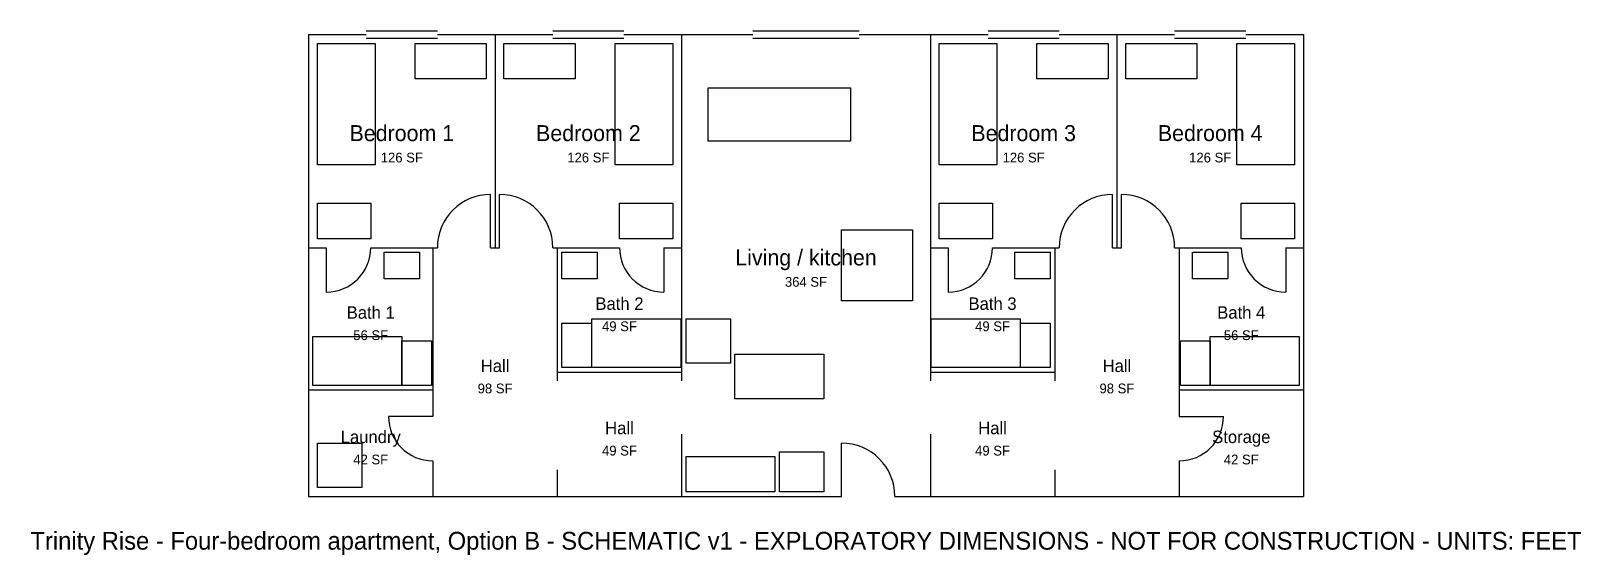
# Model space of a CAD drawing. Extents: x -15.6 to 71.6, y -29.3 to 0.2.
import ezdxf
from ezdxf.enums import TextEntityAlignment as Align

# ---------------------------------------------------------------- set-up
doc = ezdxf.new("R2010")
doc.units = 0
for name, color, linetype in [('DOORS', 1, 'CONTINUOUS'), ('FIXTURES', 4, 'CONTINUOUS'), ('FURNITURE', 8, 'CONTINUOUS'), ('TEXT', 7, 'CONTINUOUS'), ('WALLS', 7, 'CONTINUOUS'), ('WALLS-EXT', 7, 'CONTINUOUS'), ('WINDOWS', 5, 'CONTINUOUS')]:
    doc.layers.add(name, color=color, linetype=linetype)

msp = doc.modelspace()

# ---------------------------------------------------------------- linework, layer by layer
at = {"layer": 'DOORS'}
for p, q in [((10.25, -12), (10.25, -9)), ((10.75, -12), (10.75, -9)), ((45.25, -12), (45.25, -9)), ((45.75, -12), (45.75, -9)), ((1, -12), (1, -14.5)), ((20, -12), (20, -14.5)), ((36, -12), (36, -14.5)), ((55, -12), (55, -14.5)), ((7, -21.5), (4.5, -21.5)), ((49, -21.5), (51.5, -21.5)), ((30, -26), (30, -23))]:
    msp.add_line(p, q, dxfattribs=at)
for centre, radius, start, end in [((10.25, -12), 3, 90, 180), ((10.75, -12), 3, 0, 90), ((45.25, -12), 3, 90, 180), ((45.75, -12), 3, 0, 90), ((1, -12), 2.5, 270, 0), ((20, -12), 2.5, 180, 270), ((36, -12), 2.5, 270, 0), ((55, -12), 2.5, 180, 270), ((7, -21.5), 2.5, 180, 270), ((49, -21.5), 2.5, 270, 0), ((30, -26), 3, 0, 90)]:
    msp.add_arc(centre, radius, start, end, dxfattribs=at)
at = {"layer": 'FIXTURES'}
for p, q in [((4.25, -12.25), (6.25, -12.25)), ((4.25, -13.75), (4.25, -12.25)), ((6.25, -12.25), (6.25, -13.75)), ((14.25, -12.25), (16.25, -12.25)), ((14.25, -13.75), (14.25, -12.25)), ((16.25, -12.25), (16.25, -13.75)), ((39.75, -12.25), (41.75, -12.25)), ((39.75, -13.75), (39.75, -12.25)), ((41.75, -12.25), (41.75, -13.75)), ((49.75, -12.25), (51.75, -12.25)), ((49.75, -13.75), (49.75, -12.25)), ((51.75, -12.25), (51.75, -13.75)), ((6.25, -13.75), (4.25, -13.75)), ((16.25, -13.75), (14.25, -13.75)), ((41.75, -13.75), (39.75, -13.75)), ((51.75, -13.75), (49.75, -13.75)), ((14.25, -16.25), (15.92, -16.25)), ((14.25, -18.75), (14.25, -16.25)), ((15.92, -16.25), (15.92, -18.75)), ((15.95, -16), (20.95, -16)), ((15.95, -18.75), (15.95, -16)), ((20.95, -16), (20.95, -18.75)), ((21.25, -16), (23.75, -16)), ((21.25, -18.5), (21.25, -16)), ((23.75, -16), (23.75, -18.5)), ((35.05, -16), (40.05, -16)), ((35.05, -18.75), (35.05, -16)), ((40.05, -16), (40.05, -18.75)), ((40.08, -16.25), (41.75, -16.25)), ((40.08, -18.75), (40.08, -16.25)), ((41.75, -16.25), (41.75, -18.75)), ((0.25, -17), (5.25, -17)), ((0.25, -19.75), (0.25, -17)), ((5.25, -17), (5.25, -19.75)), ((5.25, -17.25), (6.92, -17.25)), ((5.25, -19.75), (5.25, -17.25)), ((6.92, -17.25), (6.92, -19.75)), ((49.08, -17.25), (50.75, -17.25)), ((49.08, -19.75), (49.08, -17.25)), ((50.75, -17), (55.75, -17)), ((50.75, -19.75), (50.75, -17)), ((50.75, -17.25), (50.75, -19.75)), ((55.75, -17), (55.75, -19.75)), ((24, -18), (29, -18)), ((24, -20.5), (24, -18)), ((29, -18), (29, -20.5)), ((15.92, -18.75), (14.25, -18.75)), ((20.95, -18.75), (15.95, -18.75)), ((23.75, -18.5), (21.25, -18.5)), ((40.05, -18.75), (35.05, -18.75)), ((41.75, -18.75), (40.08, -18.75)), ((5.25, -19.75), (0.25, -19.75)), ((6.92, -19.75), (5.25, -19.75)), ((50.75, -19.75), (49.08, -19.75)), ((55.75, -19.75), (50.75, -19.75)), ((29, -20.5), (24, -20.5)), ((0.5, -23), (3, -23)), ((0.5, -25.5), (0.5, -23)), ((3, -23), (3, -25.5)), ((26.5, -23.5), (29, -23.5)), ((26.5, -25.75), (26.5, -23.5)), ((29, -23.5), (29, -25.75)), ((21.25, -23.75), (26.25, -23.75)), ((21.25, -25.75), (21.25, -23.75)), ((26.25, -23.75), (26.25, -25.75)), ((3, -25.5), (0.5, -25.5)), ((26.25, -25.75), (21.25, -25.75)), ((29, -25.75), (26.5, -25.75))]:
    msp.add_line(p, q, dxfattribs=at)
at = {"layer": 'FURNITURE'}
for p, q in [((0.5, -0.5), (3.75, -0.5)), ((0.5, -7.33), (0.5, -0.5)), ((3.75, -0.5), (3.75, -7.33)), ((6, -0.5), (10, -0.5)), ((6, -2.5), (6, -0.5)), ((10, -0.5), (10, -2.5)), ((11, -0.5), (15, -0.5)), ((11, -2.5), (11, -0.5)), ((15, -0.5), (15, -2.5)), ((17.25, -0.5), (20.5, -0.5)), ((17.25, -7.33), (17.25, -0.5)), ((20.5, -0.5), (20.5, -7.33)), ((35.5, -0.5), (38.75, -0.5)), ((35.5, -7.33), (35.5, -0.5)), ((38.75, -0.5), (38.75, -7.33)), ((41, -0.5), (45, -0.5)), ((41, -2.5), (41, -0.5)), ((45, -0.5), (45, -2.5)), ((46, -0.5), (50, -0.5)), ((46, -2.5), (46, -0.5)), ((50, -0.5), (50, -2.5)), ((52.25, -0.5), (55.5, -0.5)), ((52.25, -7.33), (52.25, -0.5)), ((55.5, -0.5), (55.5, -7.33)), ((10, -2.5), (6, -2.5)), ((15, -2.5), (11, -2.5)), ((45, -2.5), (41, -2.5)), ((50, -2.5), (46, -2.5)), ((22.5, -3), (30.5, -3)), ((22.5, -6), (22.5, -3)), ((30.5, -3), (30.5, -6)), ((30.5, -6), (22.5, -6)), ((3.75, -7.33), (0.5, -7.33)), ((20.5, -7.33), (17.25, -7.33)), ((38.75, -7.33), (35.5, -7.33)), ((55.5, -7.33), (52.25, -7.33)), ((0.5, -9.5), (3.5, -9.5)), ((0.5, -11.5), (0.5, -9.5)), ((3.5, -9.5), (3.5, -11.5)), ((17.5, -9.5), (20.5, -9.5)), ((17.5, -11.5), (17.5, -9.5)), ((20.5, -9.5), (20.5, -11.5)), ((35.5, -9.5), (38.5, -9.5)), ((35.5, -11.5), (35.5, -9.5)), ((38.5, -9.5), (38.5, -11.5)), ((52.5, -9.5), (55.5, -9.5)), ((52.5, -11.5), (52.5, -9.5)), ((55.5, -9.5), (55.5, -11.5)), ((30, -11), (34, -11)), ((30, -15), (30, -11)), ((34, -11), (34, -15)), ((3.5, -11.5), (0.5, -11.5)), ((20.5, -11.5), (17.5, -11.5)), ((38.5, -11.5), (35.5, -11.5)), ((55.5, -11.5), (52.5, -11.5)), ((34, -15), (30, -15))]:
    msp.add_line(p, q, dxfattribs=at)
at = {"layer": 'WALLS'}
for p, q in [((10.5, 0), (10.5, -12)), ((21, 0), (21, -12)), ((21, 0), (21, -19.5)), ((35, 0), (35, -19.5)), ((35, 0), (35, -12)), ((45.5, 0), (45.5, -12)), ((0, -12), (1, -12)), ((3.5, -12), (7.25, -12)), ((3.5, -12), (7, -12)), ((7, -12), (7, -20)), ((7, -12), (7.25, -12)), ((7, -12), (7, -21.5)), ((10.25, -12), (10.5, -12)), ((10.25, -12), (10.75, -12)), ((10.5, -12), (10.75, -12)), ((13.75, -12), (17.5, -12)), ((13.75, -12), (14, -12)), ((14, -12), (14, -19.5)), ((14, -12), (17.5, -12)), ((14, -12), (14, -19)), ((20, -12), (21, -12)), ((21, -12), (21, -19)), ((35, -12), (36, -12)), ((35, -12), (35, -19)), ((38.5, -12), (42.25, -12)), ((38.5, -12), (42, -12)), ((42, -12), (42.25, -12)), ((42, -12), (42, -19.5)), ((42, -12), (42, -19)), ((45.25, -12), (45.5, -12)), ((45.25, -12), (45.75, -12)), ((45.5, -12), (45.75, -12)), ((48.75, -12), (52.5, -12)), ((48.75, -12), (49, -12)), ((49, -12), (52.5, -12)), ((49, -12), (49, -20)), ((49, -12), (49, -21.5)), ((55, -12), (56, -12)), ((14, -19), (21, -19)), ((14, -19), (14, -19.5)), ((21, -19), (21, -19.5)), ((35, -19), (42, -19)), ((35, -19), (35, -19.5)), ((42, -19), (42, -19.5)), ((0, -20), (7, -20)), ((7, -20), (7, -21.5)), ((49, -20), (56, -20)), ((49, -20), (49, -21.5)), ((21, -22.5), (21, -26)), ((35, -22.5), (35, -26)), ((7, -24), (7, -26)), ((49, -24), (49, -26)), ((14, -24.5), (14, -26)), ((42, -24.5), (42, -26))]:
    msp.add_line(p, q, dxfattribs=at)
at = {"layer": 'WALLS-EXT'}
for p, q in [((0, 0), (3.25, 0)), ((0, 0), (0, -12)), ((7.25, 0), (10.5, 0)), ((10.5, 0), (13.75, 0)), ((17.75, 0), (21, 0)), ((21, 0), (25, 0)), ((31, 0), (35, 0)), ((35, 0), (38.25, 0)), ((42.25, 0), (45.5, 0)), ((45.5, 0), (48.75, 0)), ((52.75, 0), (56, 0)), ((56, 0), (56, -12)), ((0, -12), (0, -20)), ((56, -12), (56, -20)), ((0, -20), (0, -26)), ((56, -20), (56, -26)), ((0, -26), (7, -26)), ((7, -26), (14, -26)), ((14, -26), (21, -26)), ((21, -26), (30, -26)), ((33, -26), (35, -26)), ((35, -26), (42, -26)), ((42, -26), (49, -26)), ((49, -26), (56, -26))]:
    msp.add_line(p, q, dxfattribs=at)
at = {"layer": 'WINDOWS'}
for p, q in [((3.25, 0.2), (7.25, 0.2)), ((13.75, 0.2), (17.75, 0.2)), ((25, 0.2), (31, 0.2)), ((38.25, 0.2), (42.25, 0.2)), ((48.75, 0.2), (52.75, 0.2)), ((3.25, -0.2), (7.25, -0.2)), ((13.75, -0.2), (17.75, -0.2)), ((25, -0.2), (31, -0.2)), ((38.25, -0.2), (42.25, -0.2)), ((48.75, -0.2), (52.75, -0.2))]:
    msp.add_line(p, q, dxfattribs=at)

# ---------------------------------------------------------------- texts
at = {"layer": 'TEXT'}
for s, height, p in [('Bedroom 1', 0.9, (5.25, -6)), ('Bedroom 2', 0.9, (15.75, -6)), ('Bedroom 3', 0.9, (40.25, -6)), ('Bedroom 4', 0.9, (50.75, -6)), ('126 SF', 0.55, (5.25, -7.2)), ('126 SF', 0.55, (15.75, -7.2)), ('126 SF', 0.55, (40.25, -7.2)), ('126 SF', 0.55, (50.75, -7.2)), ('Living / kitchen', 0.9, (28, -13)), ('364 SF', 0.55, (28, -14.2)), ('Bath 2', 0.7, (17.5, -15.5)), ('Bath 3', 0.7, (38.5, -15.5)), ('Bath 1', 0.7, (3.5, -16)), ('Bath 4', 0.7, (52.5, -16)), ('49 SF', 0.55, (17.5, -16.7)), ('49 SF', 0.55, (38.5, -16.7)), ('56 SF', 0.55, (3.5, -17.2)), ('56 SF', 0.55, (52.5, -17.2)), ('Hall', 0.7, (10.5, -19)), ('Hall', 0.7, (45.5, -19)), ('98 SF', 0.55, (10.5, -20.2)), ('98 SF', 0.55, (45.5, -20.2)), ('Hall', 0.7, (17.5, -22.5)), ('Hall', 0.7, (38.5, -22.5)), ('Laundry', 0.7, (3.5, -23)), ('Storage', 0.7, (52.5, -23)), ('49 SF', 0.55, (17.5, -23.7)), ('49 SF', 0.55, (38.5, -23.7)), ('42 SF', 0.55, (3.5, -24.2)), ('42 SF', 0.55, (52.5, -24.2)), ('Trinity Rise - Four-bedroom apartment, Option B - SCHEMATIC v1 - EXPLORATORY DIMENSIONS - NOT FOR CONSTRUCTION - UNITS: FEET', 1, (28, -29))]:
    msp.add_text(s, height=height, dxfattribs=at).set_placement(p, align=Align.CENTER)

doc.saveas('drawing.dxf')
